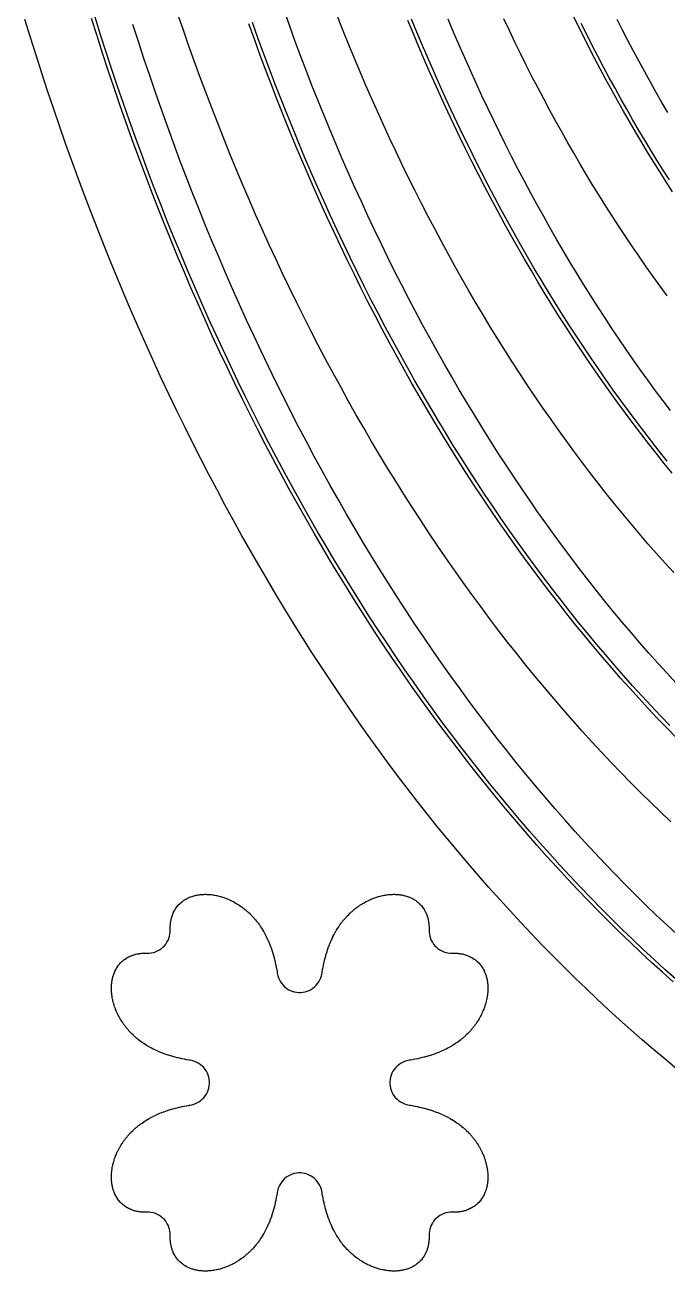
# Model space of a CAD drawing. Header units: metres. Extents: x 10 to 1210, y 10 to 2778.
# Drawn here: x 46 to 216.6, y 1241 to 1571.7 of the extents above; entities that cross this region are included whole.
import ezdxf

# ---------------------------------------------------------------- set-up
doc = ezdxf.new("R2010")
doc.units = ezdxf.units.M
for name, color, linetype in [('ACIKLIK', 5, 'Continuous'), ('CAM_SABLON', 4, 'Continuous'), ('DIS_KENAR_V91_Z3', 1, 'Continuous'), ('LAMBA_T4_Z4', 3, 'Continuous')]:
    doc.layers.add(name, color=color, linetype=linetype)

msp = doc.modelspace()

# ---------------------------------------------------------------- linework, layer by layer
at = {"layer": 'ACIKLIK'}
for points in [[(218.93, 1397.15), (216.53, 1399.75), (214.14, 1402.37), (211.76, 1405.03), (209.4, 1407.73), (207.05, 1410.45), (204.72, 1413.21), (202.4, 1416.01), (200.1, 1418.83), (197.81, 1421.69), (195.53, 1424.57), (193.28, 1427.49), (191.03, 1430.44), (188.81, 1433.42), (186.59, 1436.44), (184.4, 1439.48), (182.22, 1442.55), (180.06, 1445.66), (177.91, 1448.79), (175.79, 1451.96), (173.68, 1455.15), (171.58, 1458.37), (169.51, 1461.63), (167.45, 1464.91), (165.41, 1468.22), (163.39, 1471.55), (161.39, 1474.92), (159.4, 1478.31), (157.44, 1481.74), (155.49, 1485.18), (153.56, 1488.66), (151.66, 1492.16), (149.77, 1495.69), (147.9, 1499.25), (146.05, 1502.83), (144.22, 1506.43), (142.41, 1510.06), (140.63, 1513.72), (138.86, 1517.4), (137.11, 1521.11), (135.39, 1524.84), (133.68, 1528.59), (132, 1532.37), (130.34, 1536.17), (128.7, 1540), (127.08, 1543.84), (125.49, 1547.71), (123.91, 1551.6), (122.36, 1555.51), (120.83, 1559.45), (119.32, 1563.4), (117.84, 1567.38), (116.38, 1571.38), (114.94, 1575.39)], [(219.27, 1330.29), (216.5, 1332.87), (213.73, 1335.49), (210.98, 1338.14), (208.25, 1340.83), (205.53, 1343.56), (202.82, 1346.32), (200.12, 1349.13), (197.44, 1351.97), (194.78, 1354.84), (192.13, 1357.76), (189.5, 1360.71), (186.88, 1363.7), (184.27, 1366.72), (181.69, 1369.78), (179.12, 1372.87), (176.56, 1376), (174.03, 1379.17), (171.5, 1382.37), (169, 1385.61), (166.52, 1388.88), (164.05, 1392.18), (161.6, 1395.52), (159.17, 1398.89), (156.75, 1402.3), (154.36, 1405.74), (151.98, 1409.21), (149.62, 1412.71), (147.28, 1416.25), (144.97, 1419.82), (142.67, 1423.42), (140.39, 1427.06), (138.13, 1430.72), (135.89, 1434.42), (133.67, 1438.15), (131.48, 1441.9), (129.3, 1445.69), (127.15, 1449.51), (125.01, 1453.36), (122.9, 1457.23), (120.81, 1461.14), (118.74, 1465.08), (116.7, 1469.04), (114.67, 1473.03), (112.67, 1477.05), (110.69, 1481.1), (108.74, 1485.17), (106.8, 1489.28), (104.9, 1493.4), (103.01, 1497.56), (101.15, 1501.74), (99.31, 1505.94), (97.5, 1510.18), (95.7, 1514.43), (93.94, 1518.71), (92.2, 1523.02), (90.48, 1527.35), (88.79, 1531.7), (87.12, 1536.07), (85.48, 1540.47), (83.86, 1544.89), (82.27, 1549.34), (80.7, 1553.8), (79.16, 1558.29), (77.65, 1562.8), (76.16, 1567.33), (74.7, 1571.88)], [(217.55, 1469.38), (215.55, 1472.01), (213.56, 1474.67), (211.59, 1477.36), (209.63, 1480.07), (207.69, 1482.81), (205.76, 1485.58), (203.85, 1488.38), (201.95, 1491.2), (200.07, 1494.05), (198.2, 1496.93), (196.35, 1499.83), (194.51, 1502.76), (192.69, 1505.71), (190.88, 1508.69), (189.1, 1511.7), (187.33, 1514.73), (185.57, 1517.78), (183.83, 1520.86), (182.11, 1523.96), (180.41, 1527.09), (178.72, 1530.24), (177.06, 1533.41), (175.4, 1536.61), (173.77, 1539.83), (172.16, 1543.08), (170.56, 1546.34), (168.98, 1549.63), (167.42, 1552.94), (165.88, 1556.27), (164.36, 1559.63), (162.86, 1563), (161.37, 1566.4), (159.91, 1569.82), (158.46, 1573.25)], [(216.81, 1548.47), (215.25, 1551.14), (213.71, 1553.82), (212.18, 1556.53), (210.66, 1559.26), (209.16, 1562.02), (207.68, 1564.79), (206.21, 1567.58), (204.76, 1570.4), (203.32, 1573.23)]]:
    msp.add_lwpolyline(points, dxfattribs=at)
at = {"layer": 'CAM_SABLON'}
for points in [[(218.9, 1318.51), (216.04, 1321.07), (213.18, 1323.67), (210.34, 1326.3), (207.52, 1328.98), (204.7, 1331.69), (201.91, 1334.44), (199.12, 1337.23), (196.36, 1340.06), (193.61, 1342.92), (190.87, 1345.82), (188.15, 1348.76), (185.44, 1351.73), (182.76, 1354.75), (180.08, 1357.79), (177.43, 1360.88), (174.79, 1364), (172.17, 1367.15), (169.56, 1370.34), (166.98, 1373.57), (164.41, 1376.83), (161.86, 1380.13), (159.33, 1383.46), (156.81, 1386.82), (154.32, 1390.22), (151.84, 1393.66), (149.39, 1397.12), (146.95, 1400.62), (144.53, 1404.16), (142.13, 1407.72), (139.76, 1411.32), (137.4, 1414.95), (135.06, 1418.61), (132.75, 1422.3), (130.45, 1426.03), (128.18, 1429.79), (125.92, 1433.57), (123.69, 1437.39), (121.48, 1441.24), (119.29, 1445.12), (117.13, 1449.02), (114.98, 1452.96), (112.86, 1456.92), (110.76, 1460.92), (108.68, 1464.94), (106.63, 1468.99), (104.6, 1473.07), (102.59, 1477.18), (100.61, 1481.31), (98.65, 1485.47), (96.71, 1489.65), (94.8, 1493.87), (92.91, 1498.1), (91.05, 1502.37), (89.21, 1506.66), (87.4, 1510.97), (85.61, 1515.31), (83.84, 1519.67), (82.1, 1524.06), (80.39, 1528.47), (78.7, 1532.9), (77.04, 1537.35), (75.4, 1541.83), (73.79, 1546.33), (72.2, 1550.85), (70.64, 1555.4), (69.11, 1559.96), (67.6, 1564.54), (66.12, 1569.15), (64.67, 1573.77)], [(217.31, 1385.8), (214.83, 1388.38), (212.36, 1391.01), (209.9, 1393.66), (207.45, 1396.35), (205.02, 1399.07), (202.61, 1401.82), (200.21, 1404.61), (197.82, 1407.43), (195.45, 1410.29), (193.1, 1413.17), (190.76, 1416.09), (188.44, 1419.03), (186.13, 1422.02), (183.84, 1425.03), (181.57, 1428.07), (179.32, 1431.14), (177.08, 1434.25), (174.86, 1437.38), (172.65, 1440.55), (170.47, 1443.74), (168.3, 1446.97), (166.15, 1450.22), (164.01, 1453.5), (161.9, 1456.81), (159.81, 1460.16), (157.73, 1463.53), (155.67, 1466.92), (153.63, 1470.35), (151.61, 1473.8), (149.61, 1477.28), (147.64, 1480.79), (145.68, 1484.32), (143.74, 1487.89), (141.82, 1491.47), (139.92, 1495.09), (138.04, 1498.73), (136.18, 1502.39), (134.34, 1506.08), (132.53, 1509.8), (130.73, 1513.54), (128.96, 1517.3), (127.21, 1521.09), (125.48, 1524.9), (123.77, 1528.74), (122.08, 1532.6), (120.42, 1536.48), (118.77, 1540.38), (117.15, 1544.31), (115.56, 1548.26), (113.98, 1552.23), (112.43, 1556.22), (110.9, 1560.23), (109.4, 1564.26), (107.91, 1568.31), (106.46, 1572.39)], [(216.63, 1456), (214.54, 1458.6), (212.47, 1461.24), (210.41, 1463.9), (208.36, 1466.59), (206.33, 1469.31), (204.31, 1472.06), (202.31, 1474.84), (200.33, 1477.64), (198.35, 1480.47), (196.4, 1483.33), (194.46, 1486.21), (192.54, 1489.12), (190.63, 1492.06), (188.74, 1495.02), (186.87, 1498.01), (185.01, 1501.02), (183.17, 1504.06), (181.34, 1507.12), (179.54, 1510.21), (177.75, 1513.33), (175.98, 1516.47), (174.23, 1519.63), (172.49, 1522.81), (170.77, 1526.02), (169.07, 1529.26), (167.39, 1532.51), (165.73, 1535.79), (164.09, 1539.1), (162.46, 1542.42), (160.85, 1545.77), (159.27, 1549.14), (157.7, 1552.53), (156.15, 1555.94), (154.62, 1559.37), (153.11, 1562.82), (151.62, 1566.3), (150.15, 1569.79), (148.7, 1573.31)], [(217.25, 1530.61), (215.58, 1533.22), (213.93, 1535.86), (212.29, 1538.52), (210.66, 1541.2), (209.06, 1543.9), (207.46, 1546.62), (205.89, 1549.37), (204.32, 1552.14), (202.78, 1554.93), (201.24, 1557.74), (199.73, 1560.57), (198.23, 1563.43), (196.75, 1566.3), (195.28, 1569.19), (193.83, 1572.11)]]:
    msp.add_lwpolyline(points, dxfattribs=at)
at = {"layer": 'DIS_KENAR_V91_Z3'}
for points in [[(217.64, 1360.24), (214.96, 1362.77), (212.3, 1365.34), (209.65, 1367.95), (207.01, 1370.59), (204.39, 1373.26), (201.79, 1375.97), (199.2, 1378.71), (196.63, 1381.49), (194.08, 1384.3), (191.54, 1387.14), (189.02, 1390.02), (186.52, 1392.93), (184.03, 1395.87), (181.56, 1398.84), (179.1, 1401.85), (176.67, 1404.89), (174.25, 1407.96), (171.85, 1411.06), (169.47, 1414.19), (167.11, 1417.36), (164.76, 1420.55), (162.43, 1423.78), (160.13, 1427.03), (157.84, 1430.32), (155.57, 1433.64), (153.32, 1436.98), (151.09, 1440.36), (148.88, 1443.76), (146.69, 1447.19), (144.52, 1450.65), (142.37, 1454.14), (140.24, 1457.66), (138.13, 1461.2), (136.04, 1464.78), (133.97, 1468.38), (131.93, 1472), (129.9, 1475.66), (127.9, 1479.34), (125.91, 1483.04), (123.95, 1486.77), (122.01, 1490.53), (120.1, 1494.31), (118.2, 1498.12), (116.33, 1501.95), (114.48, 1505.81), (112.65, 1509.69), (110.84, 1513.59), (109.06, 1517.52), (107.3, 1521.47), (105.56, 1525.44), (103.85, 1529.44), (102.16, 1533.46), (100.49, 1537.5), (98.85, 1541.56), (97.23, 1545.65), (95.63, 1549.75), (94.06, 1553.88), (92.51, 1558.02), (90.99, 1562.19), (89.49, 1566.37), (88.02, 1570.58), (86.56, 1574.8)], [(219.14, 1294.71), (216.08, 1297.23), (213.03, 1299.79), (210, 1302.38), (206.98, 1305.02), (203.98, 1307.7), (201, 1310.42), (198.03, 1313.17), (195.08, 1315.97), (192.14, 1318.8), (189.23, 1321.67), (186.32, 1324.58), (183.44, 1327.52), (180.57, 1330.51), (177.72, 1333.53), (174.89, 1336.59), (172.07, 1339.69), (169.27, 1342.82), (166.5, 1345.99), (163.74, 1349.19), (160.99, 1352.44), (158.27, 1355.71), (155.57, 1359.03), (152.88, 1362.37), (150.22, 1365.76), (147.58, 1369.17), (144.95, 1372.63), (142.35, 1376.11), (139.76, 1379.63), (137.2, 1383.19), (134.66, 1386.78), (132.14, 1390.4), (129.64, 1394.05), (127.16, 1397.74), (124.7, 1401.45), (122.26, 1405.2), (119.85, 1408.99), (117.46, 1412.8), (115.09, 1416.65), (112.74, 1420.52), (110.42, 1424.43), (108.12, 1428.36), (105.84, 1432.33), (103.58, 1436.33), (101.35, 1440.35), (99.14, 1444.41), (96.96, 1448.49), (94.8, 1452.6), (92.66, 1456.74), (90.55, 1460.91), (88.46, 1465.11), (86.39, 1469.33), (84.35, 1473.58), (82.34, 1477.85), (80.35, 1482.16), (78.38, 1486.48), (76.45, 1490.84), (74.53, 1495.22), (72.64, 1499.62), (70.78, 1504.05), (68.94, 1508.5), (67.13, 1512.98), (65.35, 1517.48), (63.59, 1522), (61.86, 1526.55), (60.15, 1531.11), (58.47, 1535.7), (56.82, 1540.32), (55.2, 1544.95), (53.6, 1549.61), (52.03, 1554.28), (50.48, 1558.98), (48.97, 1563.69), (47.48, 1568.43), (46.02, 1573.18)], [(218.38, 1426.39), (216.09, 1428.91), (213.81, 1431.47), (211.54, 1434.05), (209.29, 1436.66), (207.06, 1439.31), (204.84, 1441.98), (202.64, 1444.68), (200.45, 1447.4), (198.28, 1450.16), (196.13, 1452.95), (193.99, 1455.76), (191.86, 1458.6), (189.76, 1461.47), (187.67, 1464.37), (185.6, 1467.29), (183.54, 1470.24), (181.5, 1473.22), (179.48, 1476.23), (177.48, 1479.26), (175.5, 1482.31), (173.53, 1485.4), (171.58, 1488.5), (169.65, 1491.64), (167.74, 1494.8), (165.84, 1497.98), (163.96, 1501.19), (162.11, 1504.42), (160.27, 1507.68), (158.45, 1510.96), (156.65, 1514.26), (154.87, 1517.59), (153.11, 1520.94), (151.37, 1524.32), (149.65, 1527.71), (147.94, 1531.13), (146.26, 1534.57), (144.6, 1538.04), (142.96, 1541.52), (141.34, 1545.03), (139.73, 1548.55), (138.15, 1552.1), (136.59, 1555.67), (135.05, 1559.26), (133.54, 1562.87), (132.04, 1566.5), (130.56, 1570.15), (129.11, 1573.81)], [(216.62, 1499.85), (214.75, 1502.39), (212.9, 1504.96), (211.07, 1507.55), (209.24, 1510.17), (207.44, 1512.81), (205.65, 1515.47), (203.87, 1518.16), (202.11, 1520.87), (200.37, 1523.6), (198.64, 1526.35), (196.93, 1529.13), (195.23, 1531.93), (193.55, 1534.75), (191.89, 1537.6), (190.24, 1540.46), (188.61, 1543.35), (187, 1546.26), (185.41, 1549.19), (183.83, 1552.14), (182.27, 1555.11), (180.72, 1558.1), (179.19, 1561.11), (177.69, 1564.14), (176.19, 1567.2), (174.72, 1570.27), (173.27, 1573.36)]]:
    msp.add_lwpolyline(points, dxfattribs=at)
msp.add_lwpolyline([(83.57, 1298.48), (83.44, 1298.52), (82.98, 1298.69), (82.87, 1298.73), (82.41, 1298.9), (82.29, 1298.95), (81.85, 1299.13), (81.72, 1299.18), (81.29, 1299.37), (81.16, 1299.42), (80.74, 1299.62), (80.61, 1299.68), (80.19, 1299.88), (80.06, 1299.94), (79.66, 1300.15), (79.53, 1300.22), (79.13, 1300.44), (79, 1300.51), (78.62, 1300.74), (78.49, 1300.81), (78.11, 1301.05), (77.98, 1301.13), (77.61, 1301.37), (77.48, 1301.46), (77.13, 1301.7), (77, 1301.79), (76.65, 1302.05), (76.52, 1302.15), (76.19, 1302.4), (76.06, 1302.51), (75.73, 1302.77), (75.6, 1302.88), (75.29, 1303.15), (75.16, 1303.27), (74.86, 1303.54), (74.74, 1303.66), (74.44, 1303.95), (74.32, 1304.07), (74.04, 1304.36), (73.92, 1304.48), (73.65, 1304.78), (73.53, 1304.91), (73.27, 1305.21), (73.16, 1305.35), (72.91, 1305.66), (72.8, 1305.79), (72.56, 1306.11), (72.45, 1306.25), (72.22, 1306.56), (72.12, 1306.71), (71.91, 1307.03), (71.81, 1307.18), (71.6, 1307.5), (71.51, 1307.65), (71.31, 1307.98), (71.22, 1308.14), (71.04, 1308.47), (70.95, 1308.63), (70.78, 1308.96), (70.7, 1309.12), (70.54, 1309.45), (70.47, 1309.62), (70.32, 1309.95), (70.25, 1310.12), (70.11, 1310.45), (70.05, 1310.63), (69.93, 1310.96), (69.86, 1311.13), (69.75, 1311.46), (69.7, 1311.64), (69.6, 1311.97), (69.55, 1312.15), (69.46, 1312.48), (69.41, 1312.67), (69.34, 1312.98), (69.3, 1313.18), (69.24, 1313.49), (69.21, 1313.69), (69.16, 1313.99), (69.13, 1314.19), (69.09, 1314.49), (69.07, 1314.7), (69.04, 1314.98), (69.03, 1315.2), (69.01, 1315.47), (69.01, 1315.69), (69, 1315.96), (69, 1316.18), (69.01, 1316.44), (69.02, 1316.67), (69.03, 1316.91), (69.05, 1317.15), (69.07, 1317.38), (69.1, 1317.62), (69.13, 1317.83), (69.17, 1318.08), (69.21, 1318.28), (69.26, 1318.53), (69.3, 1318.72), (69.37, 1318.97), (69.41, 1319.15), (69.49, 1319.41), (69.54, 1319.57), (69.63, 1319.83), (69.69, 1319.98), (69.79, 1320.24), (69.85, 1320.37), (69.96, 1320.63), (70.02, 1320.76), (70.16, 1321.01), (70.22, 1321.13), (70.36, 1321.38), (70.43, 1321.48), (70.59, 1321.73), (70.65, 1321.83), (70.83, 1322.07), (70.89, 1322.16), (71.08, 1322.4), (71.15, 1322.47), (71.35, 1322.7), (71.41, 1322.77), (71.63, 1322.99), (71.7, 1323.06), (71.93, 1323.27), (71.99, 1323.33), (72.23, 1323.52), (72.3, 1323.58), (72.55, 1323.76), (72.63, 1323.82), (72.88, 1323.99), (72.96, 1324.04), (73.22, 1324.19), (73.31, 1324.25), (73.57, 1324.38), (73.67, 1324.43), (73.93, 1324.56), (74.03, 1324.6), (74.3, 1324.71), (74.41, 1324.76), (74.67, 1324.85), (74.8, 1324.89), (75.05, 1324.97), (75.19, 1325.01), (75.44, 1325.08), (75.59, 1325.11), (75.84, 1325.17), (76, 1325.2), (76.24, 1325.24), (76.41, 1325.27), (76.64, 1325.3), (76.83, 1325.32), (77.05, 1325.34), (77.25, 1325.36), (77.47, 1325.37), (77.67, 1325.38), (77.88, 1325.38), (78.1, 1325.38), (78.3, 1325.38), (78.3, 1325.38), (79.02, 1325.39), (79.59, 1325.46), (80.15, 1325.58), (80.7, 1325.75), (81.23, 1325.97), (81.74, 1326.25), (82.21, 1326.57), (82.66, 1326.94), (83.06, 1327.34), (83.43, 1327.79), (83.75, 1328.26), (84.03, 1328.77), (84.25, 1329.3), (84.42, 1329.85), (84.54, 1330.41), (84.61, 1330.98), (84.62, 1331.7), (84.62, 1331.7), (84.62, 1331.9), (84.62, 1332.12), (84.62, 1332.33), (84.63, 1332.53), (84.64, 1332.75), (84.66, 1332.95), (84.68, 1333.17), (84.7, 1333.36), (84.73, 1333.59), (84.76, 1333.76), (84.8, 1334), (84.83, 1334.16), (84.89, 1334.41), (84.92, 1334.56), (84.99, 1334.81), (85.03, 1334.95), (85.11, 1335.2), (85.15, 1335.33), (85.24, 1335.59), (85.29, 1335.71), (85.4, 1335.97), (85.44, 1336.07), (85.57, 1336.33), (85.62, 1336.43), (85.75, 1336.69), (85.81, 1336.78), (85.96, 1337.04), (86.01, 1337.12), (86.18, 1337.37), (86.24, 1337.45), (86.42, 1337.7), (86.48, 1337.77), (86.67, 1338.01), (86.73, 1338.07), (86.94, 1338.3), (87.01, 1338.37), (87.23, 1338.59), (87.3, 1338.65), (87.53, 1338.85), (87.6, 1338.92), (87.84, 1339.11), (87.93, 1339.17), (88.17, 1339.35), (88.27, 1339.41), (88.52, 1339.57), (88.62, 1339.64), (88.87, 1339.78), (88.99, 1339.84), (89.24, 1339.98), (89.37, 1340.04), (89.63, 1340.15), (89.76, 1340.21), (90.02, 1340.31), (90.17, 1340.37), (90.43, 1340.46), (90.59, 1340.51), (90.85, 1340.59), (91.03, 1340.63), (91.28, 1340.7), (91.47, 1340.74), (91.72, 1340.79), (91.92, 1340.83), (92.17, 1340.87), (92.38, 1340.9), (92.62, 1340.93), (92.85, 1340.95), (93.09, 1340.97), (93.33, 1340.98), (93.56, 1340.99), (93.82, 1341), (94.04, 1341), (94.31, 1340.99), (94.53, 1340.99), (94.8, 1340.97), (95.02, 1340.96), (95.3, 1340.93), (95.51, 1340.91), (95.81, 1340.87), (96.01, 1340.84), (96.31, 1340.79), (96.51, 1340.76), (96.82, 1340.7), (97.02, 1340.66), (97.33, 1340.59), (97.52, 1340.54), (97.85, 1340.45), (98.03, 1340.4), (98.36, 1340.3), (98.54, 1340.25), (98.87, 1340.14), (99.04, 1340.07), (99.37, 1339.95), (99.55, 1339.89), (99.88, 1339.75), (100.05, 1339.68), (100.38, 1339.53), (100.55, 1339.46), (100.88, 1339.3), (101.04, 1339.22), (101.37, 1339.05), (101.53, 1338.96), (101.86, 1338.78), (102.02, 1338.69), (102.35, 1338.49), (102.5, 1338.4), (102.82, 1338.19), (102.97, 1338.09), (103.29, 1337.88), (103.44, 1337.78), (103.75, 1337.55), (103.89, 1337.44), (104.21, 1337.2), (104.34, 1337.09), (104.65, 1336.84), (104.79, 1336.73), (105.09, 1336.47), (105.22, 1336.35), (105.52, 1336.08), (105.64, 1335.96), (105.93, 1335.68), (106.05, 1335.56), (106.34, 1335.26), (106.46, 1335.14), (106.73, 1334.84), (106.85, 1334.71), (107.12, 1334.4), (107.23, 1334.27), (107.49, 1333.94), (107.6, 1333.81), (107.85, 1333.48), (107.95, 1333.35), (108.21, 1333), (108.3, 1332.87), (108.54, 1332.52), (108.63, 1332.39), (108.87, 1332.02), (108.95, 1331.89), (109.19, 1331.51), (109.26, 1331.38), (109.49, 1331), (109.56, 1330.87), (109.78, 1330.47), (109.85, 1330.34), (110.06, 1329.94), (110.12, 1329.81), (110.32, 1329.39), (110.38, 1329.26), (110.58, 1328.84), (110.63, 1328.71), (110.82, 1328.28), (110.87, 1328.15), (111.05, 1327.71), (111.1, 1327.59), (111.27, 1327.13), (111.31, 1327.02), (111.48, 1326.55), (111.52, 1326.44), (111.66, 1326.01), (111.69, 1325.91), (111.85, 1325.41), (111.88, 1325.31), (112.02, 1324.81), (112.05, 1324.71), (112.19, 1324.21), (112.22, 1324.11), (112.35, 1323.59), (112.37, 1323.5), (112.49, 1322.98), (112.51, 1322.89), (112.63, 1322.36), (112.65, 1322.27), (112.76, 1321.73), (112.78, 1321.65), (112.88, 1321.11), (112.9, 1321.03), (112.99, 1320.48), (113.01, 1320.41), (113.06, 1320.1), (113.21, 1319.39), (113.39, 1318.84), (113.62, 1318.31), (113.9, 1317.8), (114.23, 1317.32), (114.6, 1316.87), (115.02, 1316.47), (115.47, 1316.1), (115.95, 1315.78), (116.47, 1315.51), (117.01, 1315.29), (117.56, 1315.13), (118.13, 1315.01), (118.71, 1314.96), (119.29, 1314.96), (119.87, 1315.01), (120.44, 1315.13), (121, 1315.29), (121.54, 1315.51), (122.05, 1315.78), (122.54, 1316.1), (122.99, 1316.47), (123.4, 1316.88), (123.77, 1317.32), (124.1, 1317.8), (124.38, 1318.31), (124.61, 1318.84), (124.79, 1319.4), (124.94, 1320.11), (124.98, 1320.34), (124.99, 1320.41), (125.09, 1320.96), (125.11, 1321.04), (125.21, 1321.58), (125.22, 1321.66), (125.33, 1322.2), (125.35, 1322.28), (125.47, 1322.81), (125.49, 1322.9), (125.61, 1323.42), (125.63, 1323.51), (125.76, 1324.02), (125.79, 1324.12), (125.92, 1324.62), (125.95, 1324.72), (126.09, 1325.22), (126.13, 1325.32), (126.27, 1325.81), (126.31, 1325.92), (126.48, 1326.43), (126.52, 1326.56), (126.69, 1327.02), (126.73, 1327.13), (126.9, 1327.59), (126.95, 1327.71), (127.13, 1328.15), (127.18, 1328.28), (127.37, 1328.71), (127.42, 1328.84), (127.62, 1329.26), (127.68, 1329.39), (127.88, 1329.81), (127.94, 1329.94), (128.15, 1330.34), (128.22, 1330.47), (128.44, 1330.87), (128.51, 1331), (128.74, 1331.38), (128.81, 1331.51), (129.05, 1331.89), (129.13, 1332.02), (129.37, 1332.39), (129.46, 1332.52), (129.7, 1332.87), (129.79, 1333), (130.05, 1333.35), (130.15, 1333.48), (130.4, 1333.81), (130.51, 1333.94), (130.77, 1334.27), (130.88, 1334.4), (131.15, 1334.71), (131.27, 1334.84), (131.54, 1335.14), (131.66, 1335.26), (131.95, 1335.56), (132.07, 1335.68), (132.36, 1335.96), (132.48, 1336.08), (132.78, 1336.35), (132.91, 1336.47), (133.21, 1336.73), (133.35, 1336.84), (133.66, 1337.09), (133.79, 1337.2), (134.11, 1337.44), (134.25, 1337.55), (134.56, 1337.78), (134.71, 1337.88), (135.03, 1338.09), (135.18, 1338.19), (135.5, 1338.4), (135.65, 1338.49), (135.98, 1338.69), (136.14, 1338.78), (136.47, 1338.96), (136.63, 1339.05), (136.96, 1339.22), (137.12, 1339.3), (137.45, 1339.46), (137.62, 1339.53), (137.95, 1339.68), (138.12, 1339.75), (138.45, 1339.89), (138.63, 1339.95), (138.96, 1340.07), (139.13, 1340.14), (139.46, 1340.25), (139.64, 1340.3), (139.97, 1340.4), (140.15, 1340.45), (140.48, 1340.54), (140.67, 1340.59), (140.98, 1340.66), (141.18, 1340.7), (141.49, 1340.76), (141.69, 1340.79), (141.99, 1340.84), (142.19, 1340.87), (142.49, 1340.91), (142.7, 1340.93), (142.98, 1340.96), (143.2, 1340.97), (143.47, 1340.99), (143.69, 1340.99), (143.96, 1341), (144.18, 1341), (144.44, 1340.99), (144.67, 1340.98), (144.91, 1340.97), (145.15, 1340.95), (145.38, 1340.93), (145.62, 1340.9), (145.83, 1340.87), (146.08, 1340.83), (146.28, 1340.79), (146.53, 1340.74), (146.72, 1340.7), (146.97, 1340.63), (147.15, 1340.59), (147.41, 1340.51), (147.57, 1340.46), (147.83, 1340.37), (147.98, 1340.31), (148.24, 1340.21), (148.37, 1340.15), (148.63, 1340.04), (148.76, 1339.98), (149.01, 1339.84), (149.13, 1339.78), (149.38, 1339.64), (149.48, 1339.57), (149.73, 1339.41), (149.83, 1339.35), (150.07, 1339.17), (150.16, 1339.11), (150.4, 1338.92), (150.47, 1338.85), (150.7, 1338.65), (150.77, 1338.59), (150.99, 1338.37), (151.06, 1338.3), (151.27, 1338.07), (151.33, 1338.01), (151.52, 1337.77), (151.58, 1337.7), (151.76, 1337.45), (151.82, 1337.37), (151.99, 1337.12), (152.04, 1337.04), (152.19, 1336.78), (152.25, 1336.69), (152.38, 1336.43), (152.43, 1336.33), (152.56, 1336.07), (152.6, 1335.97), (152.71, 1335.7), (152.76, 1335.59), (152.85, 1335.33), (152.89, 1335.2), (152.97, 1334.95), (153.01, 1334.81), (153.08, 1334.56), (153.11, 1334.41), (153.17, 1334.16), (153.2, 1334), (153.24, 1333.76), (153.27, 1333.59), (153.3, 1333.36), (153.32, 1333.17), (153.34, 1332.95), (153.36, 1332.75), (153.37, 1332.53), (153.38, 1332.33), (153.38, 1332.12), (153.38, 1331.9), (153.38, 1331.7), (153.38, 1331.7), (153.39, 1330.98), (153.46, 1330.41), (153.58, 1329.85), (153.75, 1329.3), (153.97, 1328.77), (154.25, 1328.26), (154.57, 1327.79), (154.94, 1327.34), (155.34, 1326.94), (155.79, 1326.57), (156.26, 1326.25), (156.77, 1325.97), (157.3, 1325.75), (157.85, 1325.58), (158.41, 1325.46), (158.98, 1325.39), (159.7, 1325.38), (159.7, 1325.38), (159.9, 1325.38), (160.12, 1325.38), (160.33, 1325.38), (160.53, 1325.37), (160.75, 1325.36), (160.95, 1325.34), (161.17, 1325.32), (161.36, 1325.3), (161.59, 1325.27), (161.76, 1325.24), (162, 1325.2), (162.16, 1325.17), (162.41, 1325.11), (162.56, 1325.08), (162.81, 1325.01), (162.95, 1324.97), (163.2, 1324.89), (163.33, 1324.85), (163.59, 1324.76), (163.71, 1324.71), (163.97, 1324.6), (164.07, 1324.56), (164.33, 1324.43), (164.43, 1324.38), (164.69, 1324.25), (164.78, 1324.19), (165.04, 1324.04), (165.12, 1323.99), (165.37, 1323.82), (165.45, 1323.76), (165.7, 1323.58), (165.77, 1323.52), (166.01, 1323.33), (166.07, 1323.27), (166.3, 1323.06), (166.37, 1322.99), (166.59, 1322.77), (166.65, 1322.7), (166.85, 1322.47), (166.92, 1322.4), (167.11, 1322.16), (167.17, 1322.07), (167.35, 1321.83), (167.41, 1321.73), (167.57, 1321.48), (167.64, 1321.38), (167.78, 1321.13), (167.84, 1321.01), (167.98, 1320.76), (168.04, 1320.63), (168.15, 1320.37), (168.21, 1320.24), (168.31, 1319.98), (168.37, 1319.83), (168.46, 1319.57), (168.51, 1319.41), (168.59, 1319.15), (168.63, 1318.97), (168.7, 1318.72), (168.74, 1318.53), (168.79, 1318.28), (168.83, 1318.08), (168.87, 1317.83), (168.9, 1317.62), (168.93, 1317.38), (168.95, 1317.15), (168.97, 1316.91), (168.98, 1316.67), (168.99, 1316.44), (169, 1316.18), (169, 1315.96), (168.99, 1315.69), (168.99, 1315.47), (168.97, 1315.2), (168.96, 1314.98), (168.93, 1314.7), (168.91, 1314.49), (168.87, 1314.19), (168.84, 1313.99), (168.79, 1313.69), (168.76, 1313.49), (168.7, 1313.18), (168.66, 1312.98), (168.59, 1312.67), (168.54, 1312.48), (168.45, 1312.15), (168.4, 1311.97), (168.3, 1311.64), (168.25, 1311.46), (168.14, 1311.13), (168.07, 1310.96), (167.95, 1310.63), (167.89, 1310.45), (167.75, 1310.12), (167.68, 1309.95), (167.53, 1309.62), (167.46, 1309.45), (167.3, 1309.12), (167.22, 1308.96), (167.05, 1308.63), (166.96, 1308.47), (166.78, 1308.14), (166.69, 1307.98), (166.49, 1307.65), (166.4, 1307.5), (166.19, 1307.18), (166.09, 1307.03), (165.88, 1306.71), (165.78, 1306.56), (165.55, 1306.25), (165.44, 1306.11), (165.2, 1305.79), (165.09, 1305.66), (164.84, 1305.35), (164.73, 1305.21), (164.47, 1304.91), (164.35, 1304.78), (164.08, 1304.48), (163.96, 1304.36), (163.68, 1304.07), (163.56, 1303.95), (163.26, 1303.66), (163.14, 1303.54), (162.84, 1303.27), (162.71, 1303.15), (162.4, 1302.88), (162.27, 1302.77), (161.94, 1302.51), (161.81, 1302.4), (161.48, 1302.15), (161.35, 1302.05), (161, 1301.79), (160.87, 1301.7), (160.52, 1301.46), (160.39, 1301.37), (160.02, 1301.13), (159.89, 1301.05), (159.51, 1300.81), (159.38, 1300.74), (159, 1300.51), (158.87, 1300.44), (158.47, 1300.22), (158.34, 1300.15), (157.94, 1299.94), (157.81, 1299.88), (157.39, 1299.68), (157.26, 1299.62), (156.84, 1299.42), (156.71, 1299.37), (156.28, 1299.18), (156.15, 1299.13), (155.71, 1298.95), (155.59, 1298.9), (155.13, 1298.73), (155.02, 1298.69), (154.55, 1298.52), (154.44, 1298.48), (154.01, 1298.34), (153.91, 1298.31), (153.41, 1298.15), (153.31, 1298.12), (152.81, 1297.98), (152.71, 1297.95), (152.21, 1297.81), (152.11, 1297.78), (151.59, 1297.65), (151.5, 1297.63), (150.98, 1297.51), (150.89, 1297.49), (150.36, 1297.37), (150.27, 1297.35), (149.73, 1297.24), (149.65, 1297.22), (149.11, 1297.12), (149.03, 1297.1), (148.48, 1297.01), (148.41, 1296.99), (148.1, 1296.94), (147.39, 1296.79), (146.84, 1296.61), (146.31, 1296.38), (145.8, 1296.1), (145.32, 1295.77), (144.87, 1295.4), (144.47, 1294.98), (144.1, 1294.53), (143.78, 1294.05), (143.51, 1293.53), (143.29, 1292.99), (143.13, 1292.44), (143.01, 1291.87), (142.96, 1291.29), (142.96, 1290.71), (143.01, 1290.13), (143.13, 1289.56), (143.29, 1289), (143.51, 1288.46), (143.78, 1287.95), (144.1, 1287.46), (144.47, 1287.01), (144.88, 1286.6), (145.32, 1286.23), (145.8, 1285.9), (146.31, 1285.62), (146.84, 1285.39), (147.4, 1285.21), (148.11, 1285.06), (148.34, 1285.02), (148.41, 1285.01), (148.96, 1284.91), (149.04, 1284.89), (149.58, 1284.79), (149.66, 1284.78), (150.2, 1284.67), (150.28, 1284.65), (150.81, 1284.53), (150.9, 1284.51), (151.42, 1284.39), (151.51, 1284.37), (152.02, 1284.24), (152.12, 1284.21), (152.62, 1284.08), (152.72, 1284.05), (153.22, 1283.91), (153.32, 1283.87), (153.81, 1283.73), (153.92, 1283.69), (154.43, 1283.52), (154.56, 1283.48), (155.02, 1283.31), (155.13, 1283.27), (155.59, 1283.1), (155.71, 1283.05), (156.15, 1282.87), (156.28, 1282.82), (156.71, 1282.63), (156.84, 1282.58), (157.26, 1282.38), (157.39, 1282.32), (157.81, 1282.12), (157.94, 1282.06), (158.34, 1281.85), (158.47, 1281.78), (158.87, 1281.56), (159, 1281.49), (159.38, 1281.26), (159.51, 1281.19), (159.89, 1280.95), (160.02, 1280.87), (160.39, 1280.63), (160.52, 1280.54), (160.87, 1280.3), (161, 1280.21), (161.35, 1279.95), (161.48, 1279.85), (161.81, 1279.6), (161.94, 1279.49), (162.27, 1279.23), (162.4, 1279.12), (162.71, 1278.85), (162.84, 1278.73), (163.14, 1278.46), (163.26, 1278.34), (163.56, 1278.05), (163.68, 1277.93), (163.96, 1277.64), (164.08, 1277.52), (164.35, 1277.22), (164.47, 1277.09), (164.73, 1276.79), (164.84, 1276.65), (165.09, 1276.34), (165.2, 1276.21), (165.44, 1275.89), (165.55, 1275.75), (165.78, 1275.44), (165.88, 1275.29), (166.09, 1274.97), (166.19, 1274.82), (166.4, 1274.5), (166.49, 1274.35), (166.69, 1274.02), (166.78, 1273.86), (166.96, 1273.53), (167.05, 1273.37), (167.22, 1273.04), (167.3, 1272.88), (167.46, 1272.55), (167.53, 1272.38), (167.68, 1272.05), (167.75, 1271.88), (167.89, 1271.55), (167.95, 1271.37), (168.07, 1271.04), (168.14, 1270.87), (168.25, 1270.54), (168.3, 1270.36), (168.4, 1270.03), (168.45, 1269.85), (168.54, 1269.52), (168.59, 1269.33), (168.66, 1269.02), (168.7, 1268.82), (168.76, 1268.51), (168.79, 1268.31), (168.84, 1268.01), (168.87, 1267.81), (168.91, 1267.51), (168.93, 1267.3), (168.96, 1267.02), (168.97, 1266.8), (168.99, 1266.53), (168.99, 1266.31), (169, 1266.04), (169, 1265.82), (168.99, 1265.56), (168.98, 1265.33), (168.97, 1265.09), (168.95, 1264.85), (168.93, 1264.62), (168.9, 1264.38), (168.87, 1264.17), (168.83, 1263.92), (168.79, 1263.72), (168.74, 1263.47), (168.7, 1263.28), (168.63, 1263.03), (168.59, 1262.85), (168.51, 1262.59), (168.46, 1262.43), (168.37, 1262.17), (168.31, 1262.02), (168.21, 1261.76), (168.15, 1261.63), (168.04, 1261.37), (167.98, 1261.24), (167.84, 1260.99), (167.78, 1260.87), (167.64, 1260.62), (167.57, 1260.52), (167.41, 1260.27), (167.35, 1260.17), (167.17, 1259.93), (167.11, 1259.84), (166.92, 1259.6), (166.85, 1259.53), (166.65, 1259.3), (166.59, 1259.23), (166.37, 1259.01), (166.3, 1258.94), (166.07, 1258.73), (166.01, 1258.67), (165.77, 1258.48), (165.7, 1258.42), (165.45, 1258.24), (165.37, 1258.18), (165.12, 1258.01), (165.04, 1257.96), (164.78, 1257.81), (164.69, 1257.75), (164.43, 1257.62), (164.33, 1257.57), (164.07, 1257.44), (163.97, 1257.4), (163.7, 1257.29), (163.59, 1257.24), (163.33, 1257.15), (163.2, 1257.11), (162.95, 1257.03), (162.81, 1256.99), (162.56, 1256.92), (162.41, 1256.89), (162.16, 1256.83), (162, 1256.8), (161.76, 1256.76), (161.59, 1256.73), (161.36, 1256.7), (161.17, 1256.68), (160.95, 1256.66), (160.75, 1256.64), (160.53, 1256.63), (160.33, 1256.62), (160.12, 1256.62), (159.9, 1256.62), (159.7, 1256.62), (159.7, 1256.62), (158.98, 1256.61), (158.41, 1256.54), (157.85, 1256.42), (157.3, 1256.25), (156.77, 1256.03), (156.26, 1255.75), (155.79, 1255.43), (155.34, 1255.06), (154.94, 1254.66), (154.57, 1254.21), (154.25, 1253.74), (153.97, 1253.23), (153.75, 1252.7), (153.58, 1252.15), (153.46, 1251.59), (153.39, 1251.02), (153.38, 1250.3), (153.38, 1250.3), (153.38, 1250.1), (153.38, 1249.88), (153.38, 1249.67), (153.37, 1249.47), (153.36, 1249.25), (153.34, 1249.05), (153.32, 1248.83), (153.3, 1248.64), (153.27, 1248.41), (153.24, 1248.24), (153.2, 1248), (153.17, 1247.84), (153.11, 1247.59), (153.08, 1247.44), (153.01, 1247.19), (152.97, 1247.05), (152.89, 1246.8), (152.85, 1246.67), (152.76, 1246.41), (152.71, 1246.29), (152.6, 1246.03), (152.56, 1245.93), (152.43, 1245.67), (152.38, 1245.57), (152.25, 1245.31), (152.19, 1245.22), (152.04, 1244.96), (151.99, 1244.88), (151.82, 1244.63), (151.76, 1244.55), (151.58, 1244.3), (151.52, 1244.23), (151.33, 1243.99), (151.27, 1243.93), (151.06, 1243.7), (150.99, 1243.63), (150.77, 1243.41), (150.7, 1243.35), (150.47, 1243.15), (150.4, 1243.08), (150.16, 1242.89), (150.07, 1242.83), (149.83, 1242.65), (149.73, 1242.59), (149.48, 1242.43), (149.38, 1242.36), (149.13, 1242.22), (149.01, 1242.16), (148.76, 1242.02), (148.63, 1241.96), (148.37, 1241.85), (148.24, 1241.79), (147.98, 1241.69), (147.83, 1241.63), (147.57, 1241.54), (147.41, 1241.49), (147.15, 1241.41), (146.97, 1241.37), (146.72, 1241.3), (146.53, 1241.26), (146.28, 1241.21), (146.08, 1241.17), (145.83, 1241.13), (145.62, 1241.1), (145.38, 1241.07), (145.15, 1241.05), (144.91, 1241.03), (144.67, 1241.02), (144.44, 1241.01), (144.18, 1241), (143.96, 1241), (143.69, 1241.01), (143.47, 1241.01), (143.2, 1241.03), (142.98, 1241.04), (142.7, 1241.07), (142.49, 1241.09), (142.19, 1241.13), (141.99, 1241.16), (141.69, 1241.21), (141.49, 1241.24), (141.18, 1241.3), (140.98, 1241.34), (140.67, 1241.41), (140.48, 1241.46), (140.15, 1241.55), (139.97, 1241.6), (139.64, 1241.7), (139.46, 1241.75), (139.13, 1241.86), (138.96, 1241.93), (138.63, 1242.05), (138.45, 1242.11), (138.12, 1242.25), (137.95, 1242.32), (137.62, 1242.47), (137.45, 1242.54), (137.12, 1242.7), (136.96, 1242.78), (136.63, 1242.95), (136.47, 1243.04), (136.14, 1243.22), (135.98, 1243.31), (135.65, 1243.51), (135.5, 1243.6), (135.18, 1243.81), (135.03, 1243.91), (134.71, 1244.12), (134.56, 1244.22), (134.25, 1244.45), (134.11, 1244.56), (133.79, 1244.8), (133.66, 1244.91), (133.35, 1245.16), (133.21, 1245.27), (132.91, 1245.53), (132.78, 1245.65), (132.48, 1245.92), (132.36, 1246.04), (132.07, 1246.32), (131.95, 1246.44), (131.66, 1246.74), (131.54, 1246.86), (131.27, 1247.16), (131.15, 1247.29), (130.88, 1247.6), (130.77, 1247.73), (130.51, 1248.06), (130.4, 1248.19), (130.15, 1248.52), (130.05, 1248.65), (129.79, 1249), (129.7, 1249.13), (129.46, 1249.48), (129.37, 1249.61), (129.13, 1249.98), (129.05, 1250.11), (128.81, 1250.49), (128.74, 1250.62), (128.51, 1251), (128.44, 1251.13), (128.22, 1251.53), (128.15, 1251.66), (127.94, 1252.06), (127.88, 1252.19), (127.68, 1252.61), (127.62, 1252.74), (127.42, 1253.16), (127.37, 1253.29), (127.18, 1253.72), (127.13, 1253.85), (126.95, 1254.29), (126.9, 1254.41), (126.73, 1254.87), (126.69, 1254.98), (126.52, 1255.45), (126.48, 1255.56), (126.34, 1255.99), (126.31, 1256.09), (126.15, 1256.59), (126.12, 1256.69), (125.98, 1257.19), (125.95, 1257.29), (125.81, 1257.79), (125.78, 1257.89), (125.65, 1258.41), (125.63, 1258.5), (125.51, 1259.02), (125.49, 1259.11), (125.37, 1259.64), (125.35, 1259.73), (125.24, 1260.27), (125.22, 1260.35), (125.12, 1260.89), (125.1, 1260.97), (125.01, 1261.52), (124.99, 1261.59), (124.94, 1261.9), (124.79, 1262.61), (124.61, 1263.16), (124.38, 1263.69), (124.1, 1264.2), (123.77, 1264.68), (123.4, 1265.13), (122.98, 1265.53), (122.53, 1265.9), (122.05, 1266.22), (121.53, 1266.49), (120.99, 1266.71), (120.44, 1266.87), (119.87, 1266.99), (119.29, 1267.04), (118.71, 1267.04), (118.13, 1266.99), (117.56, 1266.87), (117, 1266.71), (116.46, 1266.49), (115.95, 1266.22), (115.46, 1265.9), (115.01, 1265.53), (114.6, 1265.12), (114.23, 1264.68), (113.9, 1264.2), (113.62, 1263.69), (113.39, 1263.16), (113.21, 1262.6), (113.06, 1261.89), (113.02, 1261.66), (113.01, 1261.59), (112.91, 1261.04), (112.89, 1260.96), (112.79, 1260.42), (112.78, 1260.34), (112.67, 1259.8), (112.65, 1259.72), (112.53, 1259.19), (112.51, 1259.1), (112.39, 1258.58), (112.37, 1258.49), (112.24, 1257.98), (112.21, 1257.88), (112.08, 1257.38), (112.05, 1257.28), (111.91, 1256.78), (111.87, 1256.68), (111.73, 1256.19), (111.69, 1256.08), (111.52, 1255.57), (111.48, 1255.44), (111.31, 1254.98), (111.27, 1254.87), (111.1, 1254.41), (111.05, 1254.29), (110.87, 1253.85), (110.82, 1253.72), (110.63, 1253.29), (110.58, 1253.16), (110.38, 1252.74), (110.32, 1252.61), (110.12, 1252.19), (110.06, 1252.06), (109.85, 1251.66), (109.78, 1251.53), (109.56, 1251.13), (109.49, 1251), (109.26, 1250.62), (109.19, 1250.49), (108.95, 1250.11), (108.87, 1249.98), (108.63, 1249.61), (108.54, 1249.48), (108.3, 1249.13), (108.21, 1249), (107.95, 1248.65), (107.85, 1248.52), (107.6, 1248.19), (107.49, 1248.06), (107.23, 1247.73), (107.12, 1247.6), (106.85, 1247.29), (106.73, 1247.16), (106.46, 1246.86), (106.34, 1246.74), (106.05, 1246.44), (105.93, 1246.32), (105.64, 1246.04), (105.52, 1245.92), (105.22, 1245.65), (105.09, 1245.53), (104.79, 1245.27), (104.65, 1245.16), (104.34, 1244.91), (104.21, 1244.8), (103.89, 1244.56), (103.75, 1244.45), (103.44, 1244.22), (103.29, 1244.12), (102.97, 1243.91), (102.82, 1243.81), (102.5, 1243.6), (102.35, 1243.51), (102.02, 1243.31), (101.86, 1243.22), (101.53, 1243.04), (101.37, 1242.95), (101.04, 1242.78), (100.88, 1242.7), (100.55, 1242.54), (100.38, 1242.47), (100.05, 1242.32), (99.88, 1242.25), (99.55, 1242.11), (99.37, 1242.05), (99.04, 1241.93), (98.87, 1241.86), (98.54, 1241.75), (98.36, 1241.7), (98.03, 1241.6), (97.85, 1241.55), (97.52, 1241.46), (97.33, 1241.41), (97.02, 1241.34), (96.82, 1241.3), (96.51, 1241.24), (96.31, 1241.21), (96.01, 1241.16), (95.81, 1241.13), (95.51, 1241.09), (95.3, 1241.07), (95.02, 1241.04), (94.8, 1241.03), (94.53, 1241.01), (94.31, 1241.01), (94.04, 1241), (93.82, 1241), (93.56, 1241.01), (93.33, 1241.02), (93.09, 1241.03), (92.85, 1241.05), (92.62, 1241.07), (92.38, 1241.1), (92.17, 1241.13), (91.92, 1241.17), (91.72, 1241.21), (91.47, 1241.26), (91.28, 1241.3), (91.03, 1241.37), (90.85, 1241.41), (90.59, 1241.49), (90.43, 1241.54), (90.17, 1241.63), (90.02, 1241.69), (89.76, 1241.79), (89.63, 1241.85), (89.37, 1241.96), (89.24, 1242.02), (88.99, 1242.16), (88.87, 1242.22), (88.62, 1242.36), (88.52, 1242.43), (88.27, 1242.59), (88.17, 1242.65), (87.93, 1242.83), (87.84, 1242.89), (87.6, 1243.08), (87.53, 1243.15), (87.3, 1243.35), (87.23, 1243.41), (87.01, 1243.63), (86.94, 1243.7), (86.73, 1243.93), (86.67, 1243.99), (86.48, 1244.23), (86.42, 1244.3), (86.24, 1244.55), (86.18, 1244.63), (86.01, 1244.88), (85.96, 1244.96), (85.81, 1245.22), (85.75, 1245.31), (85.62, 1245.57), (85.57, 1245.67), (85.44, 1245.93), (85.4, 1246.03), (85.29, 1246.3), (85.24, 1246.41), (85.15, 1246.67), (85.11, 1246.8), (85.03, 1247.05), (84.99, 1247.19), (84.92, 1247.44), (84.89, 1247.59), (84.83, 1247.84), (84.8, 1248), (84.76, 1248.24), (84.73, 1248.41), (84.7, 1248.64), (84.68, 1248.83), (84.66, 1249.05), (84.64, 1249.25), (84.63, 1249.47), (84.62, 1249.67), (84.62, 1249.88), (84.62, 1250.1), (84.62, 1250.3), (84.62, 1250.3), (84.61, 1251.02), (84.54, 1251.59), (84.42, 1252.15), (84.25, 1252.7), (84.03, 1253.23), (83.75, 1253.74), (83.43, 1254.21), (83.06, 1254.66), (82.66, 1255.06), (82.21, 1255.43), (81.74, 1255.75), (81.23, 1256.03), (80.7, 1256.25), (80.15, 1256.42), (79.59, 1256.54), (79.02, 1256.61), (78.3, 1256.62), (78.3, 1256.62), (78.1, 1256.62), (77.88, 1256.62), (77.67, 1256.62), (77.47, 1256.63), (77.25, 1256.64), (77.05, 1256.66), (76.83, 1256.68), (76.64, 1256.7), (76.41, 1256.73), (76.24, 1256.76), (76, 1256.8), (75.84, 1256.83), (75.59, 1256.89), (75.44, 1256.92), (75.19, 1256.99), (75.05, 1257.03), (74.8, 1257.11), (74.67, 1257.15), (74.41, 1257.24), (74.29, 1257.29), (74.03, 1257.4), (73.93, 1257.44), (73.67, 1257.57), (73.57, 1257.62), (73.31, 1257.75), (73.22, 1257.81), (72.96, 1257.96), (72.88, 1258.01), (72.63, 1258.18), (72.55, 1258.24), (72.3, 1258.42), (72.23, 1258.48), (71.99, 1258.67), (71.93, 1258.73), (71.7, 1258.94), (71.63, 1259.01), (71.41, 1259.23), (71.35, 1259.3), (71.15, 1259.53), (71.08, 1259.6), (70.89, 1259.84), (70.83, 1259.93), (70.65, 1260.17), (70.59, 1260.27), (70.43, 1260.52), (70.36, 1260.62), (70.22, 1260.87), (70.16, 1260.99), (70.02, 1261.24), (69.96, 1261.37), (69.85, 1261.63), (69.79, 1261.76), (69.69, 1262.02), (69.63, 1262.17), (69.54, 1262.43), (69.49, 1262.59), (69.41, 1262.85), (69.37, 1263.03), (69.3, 1263.28), (69.26, 1263.47), (69.21, 1263.72), (69.17, 1263.92), (69.13, 1264.17), (69.1, 1264.38), (69.07, 1264.62), (69.05, 1264.85), (69.03, 1265.09), (69.02, 1265.33), (69.01, 1265.56), (69, 1265.82), (69, 1266.04), (69.01, 1266.31), (69.01, 1266.53), (69.03, 1266.8), (69.04, 1267.02), (69.07, 1267.3), (69.09, 1267.51), (69.13, 1267.81), (69.16, 1268.01), (69.21, 1268.31), (69.24, 1268.51), (69.3, 1268.82), (69.34, 1269.02), (69.41, 1269.33), (69.46, 1269.52), (69.55, 1269.85), (69.6, 1270.03), (69.7, 1270.36), (69.75, 1270.54), (69.86, 1270.87), (69.93, 1271.04), (70.05, 1271.37), (70.11, 1271.55), (70.25, 1271.88), (70.32, 1272.05), (70.47, 1272.38), (70.54, 1272.55), (70.7, 1272.88), (70.78, 1273.04), (70.95, 1273.37), (71.04, 1273.53), (71.22, 1273.86), (71.31, 1274.02), (71.51, 1274.35), (71.6, 1274.5), (71.81, 1274.82), (71.91, 1274.97), (72.12, 1275.29), (72.22, 1275.44), (72.45, 1275.75), (72.56, 1275.89), (72.8, 1276.21), (72.91, 1276.34), (73.16, 1276.65), (73.27, 1276.79), (73.53, 1277.09), (73.65, 1277.22), (73.92, 1277.52), (74.04, 1277.64), (74.32, 1277.93), (74.44, 1278.05), (74.74, 1278.34), (74.86, 1278.46), (75.16, 1278.73), (75.29, 1278.85), (75.6, 1279.12), (75.73, 1279.23), (76.06, 1279.49), (76.19, 1279.6), (76.52, 1279.85), (76.65, 1279.95), (77, 1280.21), (77.13, 1280.3), (77.48, 1280.54), (77.61, 1280.63), (77.98, 1280.87), (78.11, 1280.95), (78.49, 1281.19), (78.62, 1281.26), (79, 1281.49), (79.13, 1281.56), (79.53, 1281.78), (79.66, 1281.85), (80.06, 1282.06), (80.19, 1282.12), (80.61, 1282.32), (80.74, 1282.38), (81.16, 1282.58), (81.29, 1282.63), (81.72, 1282.82), (81.85, 1282.87), (82.29, 1283.05), (82.41, 1283.1), (82.87, 1283.27), (82.98, 1283.31), (83.45, 1283.48), (83.56, 1283.52), (83.99, 1283.66), (84.09, 1283.69), (84.59, 1283.85), (84.69, 1283.88), (85.19, 1284.02), (85.29, 1284.05), (85.79, 1284.19), (85.89, 1284.22), (86.41, 1284.35), (86.5, 1284.37), (87.02, 1284.49), (87.11, 1284.51), (87.64, 1284.63), (87.73, 1284.65), (88.27, 1284.76), (88.35, 1284.78), (88.89, 1284.88), (88.97, 1284.9), (89.52, 1284.99), (89.59, 1285.01), (89.9, 1285.06), (90.61, 1285.21), (91.16, 1285.39), (91.69, 1285.62), (92.2, 1285.9), (92.68, 1286.23), (93.13, 1286.6), (93.53, 1287.02), (93.9, 1287.47), (94.22, 1287.95), (94.49, 1288.47), (94.71, 1289.01), (94.87, 1289.56), (94.99, 1290.13), (95.04, 1290.71), (95.04, 1291.29), (94.99, 1291.87), (94.87, 1292.44), (94.71, 1293), (94.49, 1293.54), (94.22, 1294.05), (93.9, 1294.54), (93.53, 1294.99), (93.12, 1295.4), (92.68, 1295.77), (92.2, 1296.1), (91.69, 1296.38), (91.16, 1296.61), (90.6, 1296.79), (89.89, 1296.94), (89.66, 1296.98), (89.59, 1296.99), (89.04, 1297.09), (88.96, 1297.11), (88.42, 1297.21), (88.34, 1297.22), (87.8, 1297.33), (87.72, 1297.35), (87.19, 1297.47), (87.1, 1297.49), (86.58, 1297.61), (86.49, 1297.63), (85.98, 1297.76), (85.88, 1297.79), (85.38, 1297.92), (85.28, 1297.95), (84.78, 1298.09), (84.68, 1298.13), (84.19, 1298.27), (84.08, 1298.31), (83.57, 1298.48)], close=True, dxfattribs=at)
at = {"layer": 'LAMBA_T4_Z4'}
for points in [[(218.09, 1527.47), (216.41, 1530.07), (214.73, 1532.69), (213.08, 1535.33), (211.43, 1537.99), (209.81, 1540.68), (208.2, 1543.39), (206.6, 1546.12), (205.02, 1548.88), (203.45, 1551.65), (201.9, 1554.45), (200.36, 1557.27), (198.85, 1560.1), (197.34, 1562.96), (195.86, 1565.84), (194.39, 1568.75), (192.93, 1571.67), (191.49, 1574.61)], [(218.24, 1317.76), (215.37, 1320.33), (212.51, 1322.93), (209.66, 1325.57), (206.83, 1328.26), (204.01, 1330.98), (201.2, 1333.73), (198.41, 1336.53), (195.64, 1339.36), (192.88, 1342.23), (190.14, 1345.14), (187.41, 1348.08), (184.7, 1351.07), (182.01, 1354.08), (179.33, 1357.14), (176.67, 1360.23), (174.02, 1363.36), (171.4, 1366.52), (168.79, 1369.72), (166.2, 1372.95), (163.62, 1376.22), (161.07, 1379.52), (158.53, 1382.86), (156.01, 1386.23), (153.51, 1389.64), (151.03, 1393.07), (148.57, 1396.55), (146.13, 1400.05), (143.7, 1403.59), (141.3, 1407.17), (138.92, 1410.77), (136.56, 1414.41), (134.22, 1418.08), (131.9, 1421.78), (129.6, 1425.51), (127.32, 1429.27), (125.06, 1433.06), (122.82, 1436.89), (120.61, 1440.74), (118.42, 1444.63), (116.25, 1448.54), (114.1, 1452.48), (111.98, 1456.46), (109.87, 1460.46), (107.79, 1464.49), (105.74, 1468.54), (103.7, 1472.63), (101.69, 1476.74), (99.71, 1480.88), (97.74, 1485.05), (95.8, 1489.24), (93.89, 1493.46), (92, 1497.7), (90.13, 1501.97), (88.29, 1506.27), (86.47, 1510.59), (84.68, 1514.93), (82.91, 1519.3), (81.17, 1523.69), (79.46, 1528.11), (77.76, 1532.55), (76.1, 1537.01), (74.46, 1541.49), (72.84, 1546), (71.26, 1550.52), (69.69, 1555.07), (68.16, 1559.64), (66.65, 1564.23), (65.17, 1568.84), (63.71, 1573.48)], [(219.1, 1382.54), (216.6, 1385.1), (214.1, 1387.69), (211.62, 1390.32), (209.16, 1392.98), (206.71, 1395.68), (204.27, 1398.41), (201.85, 1401.17), (199.45, 1403.96), (197.06, 1406.79), (194.68, 1409.65), (192.32, 1412.54), (189.98, 1415.46), (187.65, 1418.42), (185.34, 1421.41), (183.05, 1424.42), (180.77, 1427.47), (178.51, 1430.55), (176.26, 1433.67), (174.04, 1436.81), (171.83, 1439.98), (169.64, 1443.18), (167.47, 1446.41), (165.31, 1449.67), (163.17, 1452.96), (161.06, 1456.28), (158.96, 1459.63), (156.88, 1463), (154.81, 1466.41), (152.77, 1469.84), (150.75, 1473.3), (148.75, 1476.79), (146.76, 1480.3), (144.8, 1483.84), (142.86, 1487.41), (140.93, 1491.01), (139.03, 1494.63), (137.15, 1498.27), (135.29, 1501.94), (133.45, 1505.64), (131.63, 1509.36), (129.83, 1513.11), (128.05, 1516.88), (126.3, 1520.67), (124.56, 1524.49), (122.85, 1528.33), (121.16, 1532.2), (119.5, 1536.09), (117.85, 1540), (116.23, 1543.93), (114.63, 1547.88), (113.05, 1551.86), (111.5, 1555.86), (109.97, 1559.88), (108.46, 1563.91), (106.97, 1567.97), (105.51, 1572.05)], [(217.97, 1452.78), (215.86, 1455.37), (213.76, 1457.98), (211.68, 1460.62), (209.61, 1463.29), (207.56, 1465.99), (205.53, 1468.72), (203.5, 1471.47), (201.5, 1474.26), (199.51, 1477.06), (197.53, 1479.9), (195.57, 1482.77), (193.63, 1485.66), (191.7, 1488.57), (189.79, 1491.51), (187.89, 1494.48), (186.02, 1497.48), (184.16, 1500.5), (182.31, 1503.54), (180.48, 1506.62), (178.67, 1509.71), (176.88, 1512.83), (175.11, 1515.98), (173.35, 1519.15), (171.61, 1522.34), (169.89, 1525.56), (168.19, 1528.8), (166.5, 1532.06), (164.84, 1535.34), (163.19, 1538.65), (161.56, 1541.98), (159.95, 1545.34), (158.36, 1548.71), (156.79, 1552.11), (155.24, 1555.53), (153.71, 1558.97), (152.19, 1562.43), (150.7, 1565.91), (149.23, 1569.41), (147.78, 1572.93)]]:
    msp.add_lwpolyline(points, dxfattribs=at)

doc.saveas('drawing.dxf')
